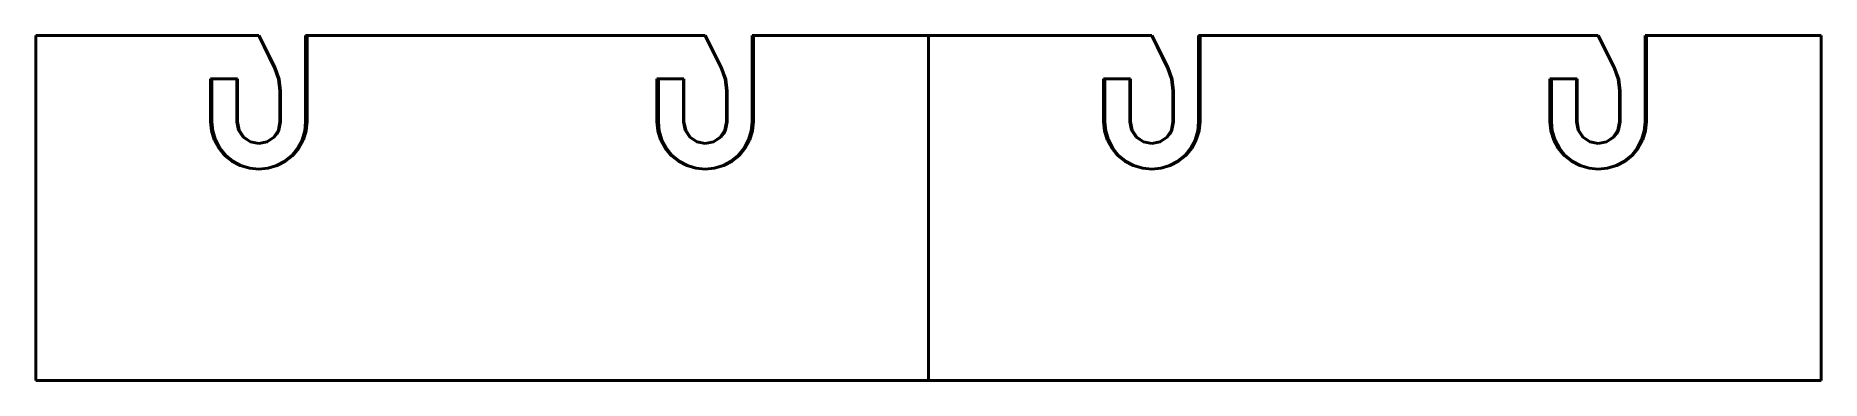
# Model space of a CAD drawing. Header units: millimetres. Extents: x 0 to 414, y -80 to 0.
import ezdxf

# ---------------------------------------------------------------- set-up
doc = ezdxf.new("R2010")
doc.units = ezdxf.units.MM
doc.linetypes.add('Сплошная', pattern=[0])
for name, color, linetype, lineweight in [('IV_BEND_DOWN', 7, 'Сплошная', 50), ('IV_FEATURE_PROFILES', 7, 'Сплошная', 50), ('IV_FEATURE_PROFILES_DOWN', 7, 'Сплошная', 50), ('IV_OUTER_PROFILE', 7, 'Сплошная', 50)]:
    doc.layers.add(name, color=color, linetype=linetype, lineweight=lineweight)

msp = doc.modelspace()

# ---------------------------------------------------------------- linework, layer by layer
at = {"layer": 'IV_BEND_DOWN'}
msp.add_line((206.92, -80), (206.92, 0), dxfattribs=at)
at = {"layer": 'IV_FEATURE_PROFILES'}
for p, q in [((55.36, -7.47), (51.69, 0)), ((158.85, -7.47), (155.18, 0)), ((262.33, -7.47), (258.66, 0)), ((365.82, -7.47), (362.14, 0)), ((56.3, -10.11), (55.36, -7.47)), ((55.36, -7.47), (55.48, -7.47)), ((158.85, -7.47), (158.96, -7.47)), ((159.78, -10.11), (158.85, -7.47)), ((263.27, -10.11), (262.33, -7.47)), ((262.33, -7.47), (262.45, -7.47)), ((366.75, -10.12), (365.82, -7.47)), ((365.82, -7.47), (365.93, -7.47)), ((40.83, -10), (46.77, -10)), ((46.77, -10), (46.77, -20)), ((56.61, -12.83), (56.3, -10.11)), ((144.31, -10), (150.25, -10)), ((150.25, -10), (150.25, -20)), ((160.1, -12.83), (159.78, -10.11)), ((247.79, -10), (253.74, -10)), ((253.74, -10), (253.74, -20)), ((263.58, -12.83), (263.27, -10.11)), ((351.28, -10.01), (357.22, -10.01)), ((357.22, -10.01), (357.22, -20.01)), ((367.06, -12.84), (366.75, -10.12)), ((56.61, -20), (56.61, -12.83)), ((56.61, -12.83), (56.76, -12.83)), ((160.1, -12.83), (160.25, -12.83)), ((160.1, -20), (160.1, -12.83)), ((263.58, -20), (263.58, -12.83)), ((263.58, -12.83), (263.73, -12.83)), ((367.06, -20.01), (367.06, -12.84)), ((367.06, -12.84), (367.22, -12.84)), ((46.77, -20), (46.62, -20)), ((46.77, -20), (47.15, -21.91)), ((56.24, -21.91), (56.61, -20)), ((56.61, -20), (56.76, -20)), ((150.25, -20), (150.1, -20)), ((150.25, -20), (150.64, -21.91)), ((159.72, -21.91), (160.1, -20)), ((160.1, -20), (160.25, -20)), ((253.74, -20), (253.59, -20)), ((253.74, -20), (254.12, -21.91)), ((263.2, -21.91), (263.58, -20)), ((263.58, -20), (263.73, -20)), ((357.22, -20.01), (357.07, -20.01)), ((357.22, -20.01), (357.6, -21.92)), ((366.69, -21.92), (367.06, -20.01)), ((367.06, -20.01), (367.22, -20.01)), ((47.15, -21.91), (48.22, -23.54)), ((48.22, -23.54), (49.81, -24.62)), ((49.81, -24.62), (51.69, -25)), ((51.69, -25), (53.57, -24.62)), ((53.57, -24.62), (55.17, -23.53)), ((55.17, -23.53), (56.24, -21.91)), ((150.64, -21.91), (151.7, -23.54)), ((151.7, -23.54), (153.29, -24.62)), ((153.29, -24.62), (155.18, -25)), ((155.18, -25), (157.06, -24.62)), ((157.06, -24.62), (158.66, -23.53)), ((158.66, -23.53), (159.72, -21.91)), ((254.12, -21.91), (255.18, -23.54)), ((255.18, -23.54), (256.78, -24.62)), ((256.78, -24.62), (258.66, -25)), ((258.66, -25), (260.54, -24.62)), ((260.54, -24.62), (262.14, -23.53)), ((262.14, -23.53), (263.2, -21.91)), ((357.6, -21.92), (358.67, -23.55)), ((358.67, -23.55), (360.26, -24.62)), ((360.26, -24.62), (362.14, -25.01)), ((362.14, -25.01), (364.02, -24.62)), ((364.02, -24.62), (365.63, -23.54)), ((365.63, -23.54), (366.69, -21.92))]:
    msp.add_line(p, q, dxfattribs=at)
at = {"layer": 'IV_FEATURE_PROFILES_DOWN'}
for p, q in [((62.89, -20), (62.89, 0)), ((166.38, -20), (166.38, 0)), ((269.86, -20), (269.86, 0)), ((373.35, -20), (373.35, 0)), ((40.49, -10), (40.49, -20)), ((40.83, -10), (40.49, -10)), ((144.31, -10), (143.97, -10)), ((143.97, -10), (143.97, -20)), ((247.46, -10), (247.46, -20)), ((247.79, -10), (247.46, -10)), ((350.94, -10.01), (350.94, -20.01)), ((351.28, -10.01), (350.94, -10.01)), ((40.49, -20), (40.71, -22.12)), ((40.83, -20), (40.49, -20)), ((62.56, -20), (62.89, -20)), ((62.68, -22.12), (62.89, -20)), ((144.31, -20), (143.97, -20)), ((143.97, -20), (144.19, -22.12)), ((166.04, -20), (166.38, -20)), ((166.16, -22.12), (166.38, -20)), ((247.46, -20), (247.68, -22.12)), ((247.79, -20), (247.46, -20)), ((269.52, -20), (269.86, -20)), ((269.65, -22.12), (269.86, -20)), ((350.94, -20.01), (351.16, -22.12)), ((351.28, -20.01), (350.94, -20.01)), ((373.01, -20), (373.35, -20)), ((373.13, -22.12), (373.35, -20)), ((40.71, -22.12), (41.35, -24.21)), ((41.35, -24.21), (42.41, -26.14)), ((60.97, -26.14), (62.03, -24.21)), ((62.03, -24.21), (62.68, -22.12)), ((144.19, -22.12), (144.84, -24.21)), ((144.84, -24.21), (145.89, -26.14)), ((164.46, -26.14), (165.51, -24.21)), ((165.51, -24.21), (166.16, -22.12)), ((247.68, -22.12), (248.32, -24.21)), ((248.32, -24.21), (249.38, -26.14)), ((267.94, -26.14), (268.99, -24.21)), ((268.99, -24.21), (269.65, -22.12)), ((351.16, -22.12), (351.81, -24.22)), ((351.81, -24.22), (352.87, -26.14)), ((371.43, -26.14), (372.48, -24.21)), ((372.48, -24.21), (373.13, -22.12)), ((42.41, -26.14), (43.79, -27.78)), ((43.79, -27.78), (45.46, -29.12)), ((57.92, -29.12), (59.6, -27.78)), ((59.6, -27.78), (60.97, -26.14)), ((145.89, -26.14), (147.27, -27.78)), ((147.27, -27.78), (148.95, -29.12)), ((161.41, -29.12), (163.08, -27.78)), ((163.08, -27.78), (164.46, -26.14)), ((249.38, -26.14), (250.75, -27.78)), ((250.75, -27.78), (252.43, -29.12)), ((264.89, -29.12), (266.57, -27.78)), ((266.57, -27.78), (267.94, -26.14)), ((352.87, -26.14), (354.24, -27.78)), ((354.24, -27.78), (355.92, -29.13)), ((368.38, -29.12), (370.05, -27.77)), ((370.05, -27.77), (371.43, -26.14)), ((45.46, -29.12), (47.42, -30.16)), ((47.42, -30.16), (49.54, -30.79)), ((49.54, -30.79), (51.69, -31)), ((51.69, -31), (53.84, -30.79)), ((53.84, -30.79), (55.96, -30.16)), ((55.96, -30.16), (57.92, -29.12)), ((148.95, -29.12), (150.9, -30.16)), ((150.9, -30.16), (153.03, -30.79)), ((153.03, -30.79), (155.17, -31)), ((155.17, -31), (157.32, -30.79)), ((157.32, -30.79), (159.45, -30.16)), ((159.45, -30.16), (161.41, -29.12)), ((252.43, -29.12), (254.39, -30.16)), ((254.39, -30.16), (256.51, -30.79)), ((256.51, -30.79), (258.66, -31)), ((258.66, -31), (260.81, -30.79)), ((260.81, -30.79), (262.93, -30.16)), ((262.93, -30.16), (264.89, -29.12)), ((355.92, -29.13), (357.87, -30.16)), ((357.87, -30.16), (360, -30.79)), ((360, -30.79), (362.15, -31)), ((362.15, -31), (364.29, -30.79)), ((364.29, -30.79), (366.42, -30.16)), ((366.42, -30.16), (368.38, -29.12))]:
    msp.add_line(p, q, dxfattribs=at)
at = {"layer": 'IV_OUTER_PROFILE'}
for p, q in [((0, 0), (51.69, 0)), ((0, 0), (0, -80)), ((51.69, 0), (55.48, -7.47)), ((62.56, 0), (155.18, 0)), ((62.56, 0), (62.56, -20)), ((155.18, 0), (158.96, -7.47)), ((166.04, 0), (166.04, -20)), ((166.04, 0), (258.66, 0)), ((258.66, 0), (262.45, -7.47)), ((269.52, 0), (362.14, 0)), ((269.52, 0), (269.52, -20)), ((362.14, 0), (365.93, -7.47)), ((373.01, 0), (413.83, 0)), ((373.01, 0), (373.01, -20)), ((413.83, -80), (413.83, 0)), ((55.48, -7.47), (56.44, -10.11)), ((158.96, -7.47), (159.92, -10.11)), ((262.45, -7.47), (263.41, -10.11)), ((365.93, -7.47), (366.89, -10.12)), ((40.83, -20), (40.83, -10)), ((40.83, -10), (46.77, -10)), ((46.62, -20), (46.62, -10)), ((56.44, -10.11), (56.76, -12.83)), ((144.31, -10), (150.25, -10)), ((144.31, -20), (144.31, -10)), ((150.1, -20), (150.1, -10)), ((159.92, -10.11), (160.25, -12.83)), ((247.79, -20), (247.79, -10)), ((247.79, -10), (253.74, -10)), ((253.59, -20), (253.59, -10)), ((263.41, -10.11), (263.73, -12.83)), ((351.28, -20.01), (351.28, -10.01)), ((351.28, -10.01), (357.22, -10.01)), ((357.07, -20.01), (357.07, -10.01)), ((366.89, -10.12), (367.22, -12.84)), ((56.76, -12.83), (56.76, -20)), ((160.25, -12.83), (160.25, -20)), ((263.73, -12.83), (263.73, -20)), ((367.22, -12.84), (367.22, -20.01)), ((41.04, -22.12), (40.83, -20)), ((47.01, -21.91), (46.62, -20)), ((56.76, -20), (56.37, -21.91)), ((62.56, -20), (62.34, -22.12)), ((144.52, -22.12), (144.31, -20)), ((150.5, -21.91), (150.1, -20)), ((160.25, -20), (159.85, -21.91)), ((166.04, -20), (165.83, -22.12)), ((248.01, -22.12), (247.79, -20)), ((253.98, -21.91), (253.59, -20)), ((263.73, -20), (263.34, -21.91)), ((269.52, -20), (269.31, -22.12)), ((351.48, -22.12), (351.28, -20.01)), ((357.47, -21.92), (357.07, -20.01)), ((367.22, -20.01), (366.82, -21.92)), ((373.01, -20), (372.8, -22.12)), ((41.66, -24.21), (41.04, -22.12)), ((42.69, -26.14), (41.66, -24.21)), ((48.11, -23.54), (47.01, -21.91)), ((49.75, -24.62), (48.11, -23.54)), ((51.69, -25), (49.75, -24.62)), ((53.63, -24.62), (51.69, -25)), ((55.27, -23.54), (53.63, -24.62)), ((55.9, -22.79), (55.27, -23.54)), ((56.37, -21.91), (55.9, -22.79)), ((61.72, -24.21), (60.7, -26.14)), ((62.34, -22.12), (61.72, -24.21)), ((145.15, -24.21), (144.52, -22.12)), ((146.17, -26.14), (145.15, -24.21)), ((151.59, -23.54), (150.5, -21.91)), ((153.24, -24.62), (151.59, -23.54)), ((155.18, -25), (153.24, -24.62)), ((157.11, -24.62), (155.18, -25)), ((158.76, -23.54), (157.11, -24.62)), ((159.38, -22.79), (158.76, -23.54)), ((159.85, -21.91), (159.38, -22.79)), ((165.2, -24.21), (164.18, -26.14)), ((165.83, -22.12), (165.2, -24.21)), ((248.63, -24.21), (248.01, -22.12)), ((249.66, -26.14), (248.63, -24.21)), ((255.08, -23.54), (253.98, -21.91)), ((256.72, -24.62), (255.08, -23.54)), ((258.66, -25), (256.72, -24.62)), ((260.6, -24.62), (258.66, -25)), ((262.24, -23.54), (260.6, -24.62)), ((262.87, -22.79), (262.24, -23.54)), ((263.34, -21.91), (262.87, -22.79)), ((268.69, -24.21), (267.66, -26.14)), ((269.31, -22.12), (268.69, -24.21)), ((352.12, -24.22), (351.48, -22.12)), ((353.15, -26.14), (352.12, -24.22)), ((358.56, -23.54), (357.47, -21.92)), ((360.2, -24.62), (358.56, -23.54)), ((362.14, -25.01), (360.2, -24.62)), ((364.08, -24.62), (362.14, -25.01)), ((365.73, -23.55), (364.08, -24.62)), ((366.35, -22.8), (365.73, -23.55)), ((366.82, -21.92), (366.35, -22.8)), ((372.17, -24.21), (371.15, -26.14)), ((372.8, -22.12), (372.17, -24.21)), ((44.03, -27.78), (42.69, -26.14)), ((45.65, -29.13), (44.03, -27.78)), ((59.36, -27.78), (57.73, -29.12)), ((60.7, -26.14), (59.36, -27.78)), ((147.51, -27.78), (146.17, -26.14)), ((149.13, -29.13), (147.51, -27.78)), ((162.84, -27.78), (161.22, -29.12)), ((164.18, -26.14), (162.84, -27.78)), ((250.99, -27.78), (249.66, -26.14)), ((252.61, -29.13), (250.99, -27.78)), ((266.33, -27.78), (264.7, -29.12)), ((267.66, -26.14), (266.33, -27.78)), ((354.48, -27.78), (353.15, -26.14)), ((356.1, -29.13), (354.48, -27.78)), ((369.81, -27.78), (368.19, -29.12)), ((371.15, -26.14), (369.81, -27.78)), ((47.55, -30.16), (45.65, -29.13)), ((49.61, -30.79), (47.55, -30.16)), ((51.69, -31), (49.61, -30.79)), ((53.77, -30.79), (51.69, -31)), ((55.83, -30.16), (53.77, -30.79)), ((57.73, -29.12), (55.83, -30.16)), ((151.03, -30.16), (149.13, -29.13)), ((153.09, -30.79), (151.03, -30.16)), ((155.18, -31), (153.09, -30.79)), ((157.26, -30.79), (155.18, -31)), ((159.32, -30.16), (157.26, -30.79)), ((161.22, -29.12), (159.32, -30.16)), ((254.51, -30.16), (252.61, -29.13)), ((256.58, -30.79), (254.51, -30.16)), ((258.66, -31), (256.58, -30.79)), ((260.74, -30.79), (258.66, -31)), ((262.8, -30.16), (260.74, -30.79)), ((264.7, -29.12), (262.8, -30.16)), ((358, -30.16), (356.1, -29.13)), ((360.06, -30.79), (358, -30.16)), ((362.14, -31), (360.06, -30.79)), ((364.23, -30.79), (362.14, -31)), ((366.29, -30.16), (364.23, -30.79)), ((368.19, -29.12), (366.29, -30.16)), ((0, -80), (413.83, -80))]:
    msp.add_line(p, q, dxfattribs=at)

doc.saveas('drawing.dxf')
